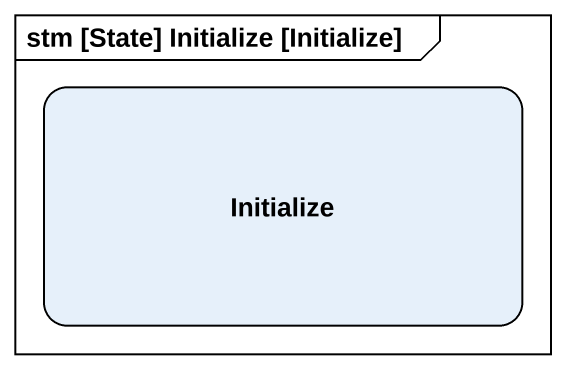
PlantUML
@startuml
mainframe stm [State] Initialize [Initialize]
hide empty description
state Initialize
@enduml
